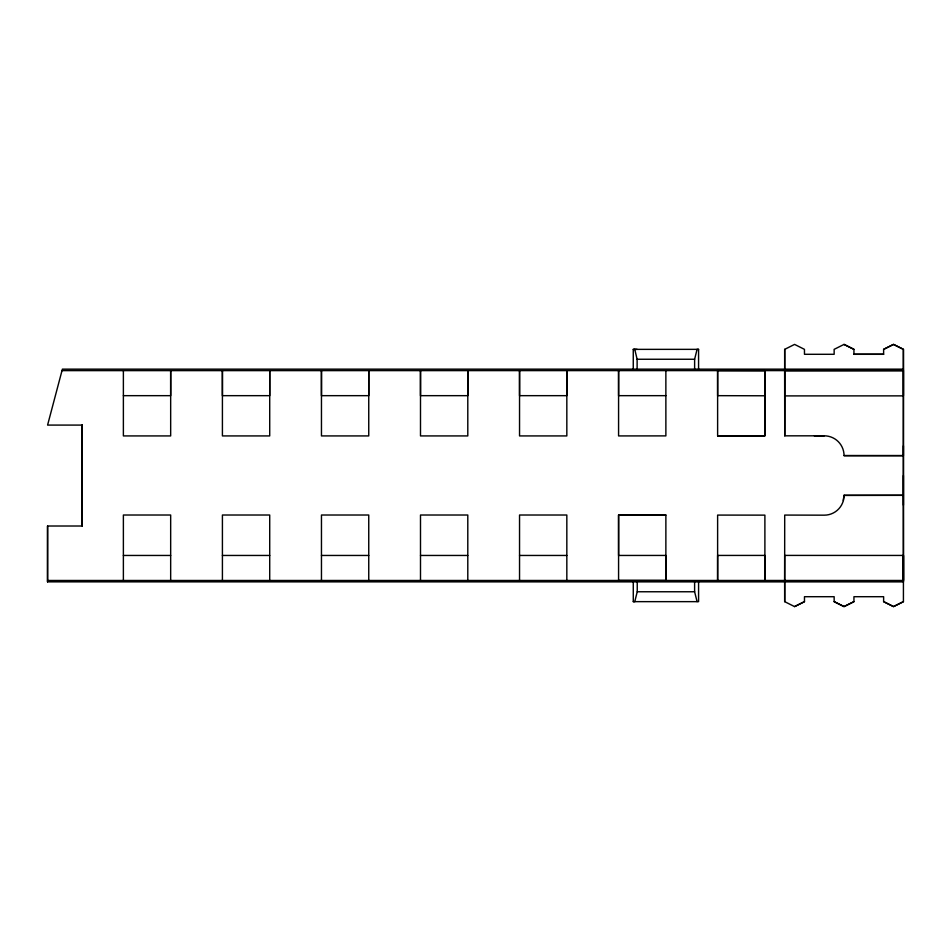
<?xml version="1.0" encoding="UTF-8"?>
<svg xmlns="http://www.w3.org/2000/svg" width="951" height="951" viewBox="0 0 951 951"><rect width="100%" height="100%" fill="white"/><g stroke="black" fill="none" stroke-linecap="round" stroke-linejoin="round"><path stroke-width="1.43" d="M903.402 475.524L903.45 581.881L47.55 581.857L47.586 526.01L82.214 526.01L82.214 425.085L82.214 526.01M618.578 580.479L618.578 515.014L665.878 515.05L665.866 580.479L618.578 580.443M633.271 580.871L633.283 601.65L634.769 601.65L637.241 591.76L637.241 581.869M665.866 580.479L665.878 555.443L618.578 555.455L618.578 515.014L665.866 515.05M717.625 435.867L717.613 370.617L764.866 370.688L764.854 435.855L717.625 435.867L764.854 435.855L764.842 370.747M784.682 369.143L784.682 349.35L794.584 344.405L804.463 349.35L804.475 354.295L834.158 354.295L834.146 349.35L844.036 344.405L853.939 349.35L853.939 354.295L883.622 354.295L883.622 349.35L893.512 344.405L903.414 349.35L903.426 601.65L893.524 606.595L883.622 601.65L883.634 596.705L853.939 596.705L853.939 601.65L844.036 606.595L834.158 601.65L834.158 596.705L804.475 596.705L804.475 601.65L794.572 606.595L784.682 601.65L784.682 581.869M903.438 370.605L903.402 455.636L844.048 455.612A19.793 19.793 0 0 0 824.255 435.82L784.741 435.831L784.634 370.688L903.438 370.605L62.053 370.628M47.586 580.479L903.438 580.467L903.438 555.443L784.694 555.408L784.658 580.479L784.706 515.073L824.303 515.169A19.721 19.721 0 0 0 843.359 500.559L844.06 495.328L903.402 495.316L844.036 495.4M903.426 505.183L903.426 445.817M903.45 395.64L903.414 349.35L893.5 344.405L883.622 349.35M784.741 435.831L784.908 370.854M843.323 500.499L844.06 495.328M694.622 369.154L694.622 359.252L697.083 349.35L698.569 349.35L698.569 370.129M794.572 606.595L804.475 601.65M853.939 601.65L844.048 606.595L834.158 601.65M903.426 601.65L893.536 606.595L883.634 601.65M633.259 370.129L633.259 349.362L698.569 349.35M903.391 395.866L784.86 395.901M633.259 349.362L637.122 349.35M853.939 354.295L883.622 354.295M634.745 349.35L637.122 359.252L694.622 359.252M903.45 369.154L62.397 369.143L47.586 425.085L82.214 425.085M123.38 395.664L170.669 395.664L170.669 370.628L170.669 435.927L123.38 435.927L123.38 370.628M665.878 395.664L618.578 395.664L618.578 370.664L618.578 435.927L665.878 435.891L665.866 370.617M844.036 455.624L903.402 455.612M123.38 555.455L170.669 555.455M222.415 555.455L269.715 555.455M321.462 555.455L368.75 555.455M420.497 555.455L467.797 555.455M519.543 555.455L566.832 555.455M637.241 591.76L694.61 591.76L697.095 601.65M633.283 601.65L698.581 601.65L698.581 580.871M814.329 435.808L824.255 435.831M764.842 395.782L717.625 395.664L717.613 370.64M844.036 344.405L853.939 349.35M903.414 555.443L903.438 580.467M784.682 349.362L784.694 370.129M784.67 580.871L784.682 601.65M694.61 581.857L694.61 591.76M637.122 359.252L637.122 369.143M566.832 580.479L566.832 515.014L519.543 515.014L519.543 580.479M467.797 580.479L467.797 515.014L420.497 515.014L420.497 580.479M368.75 580.479L368.75 515.014L321.462 515.014L321.462 580.479M269.715 580.479L269.715 515.014L222.415 515.014L222.415 580.479M170.669 580.479L170.669 515.014L123.38 515.014L123.38 580.479M47.55 525.986L47.55 581.857M222.415 370.628L222.415 435.927L269.715 435.927L269.715 370.628L269.715 395.664L222.415 395.664L222.415 370.628M321.462 370.628L321.462 435.927L368.75 435.927L368.75 370.628L368.75 395.664L321.462 395.664L321.462 370.628M420.497 370.628L420.497 435.927L467.797 435.927L467.797 370.628L467.797 395.664L420.497 395.664L420.497 370.628M519.543 370.628L519.543 435.927L566.832 435.927L566.832 370.628L566.832 395.664L519.543 395.664L519.543 370.628M717.625 555.432L717.613 580.479L717.625 515.085L764.889 515.133L764.901 580.467L764.913 555.42L717.625 555.432"/></g></svg>
